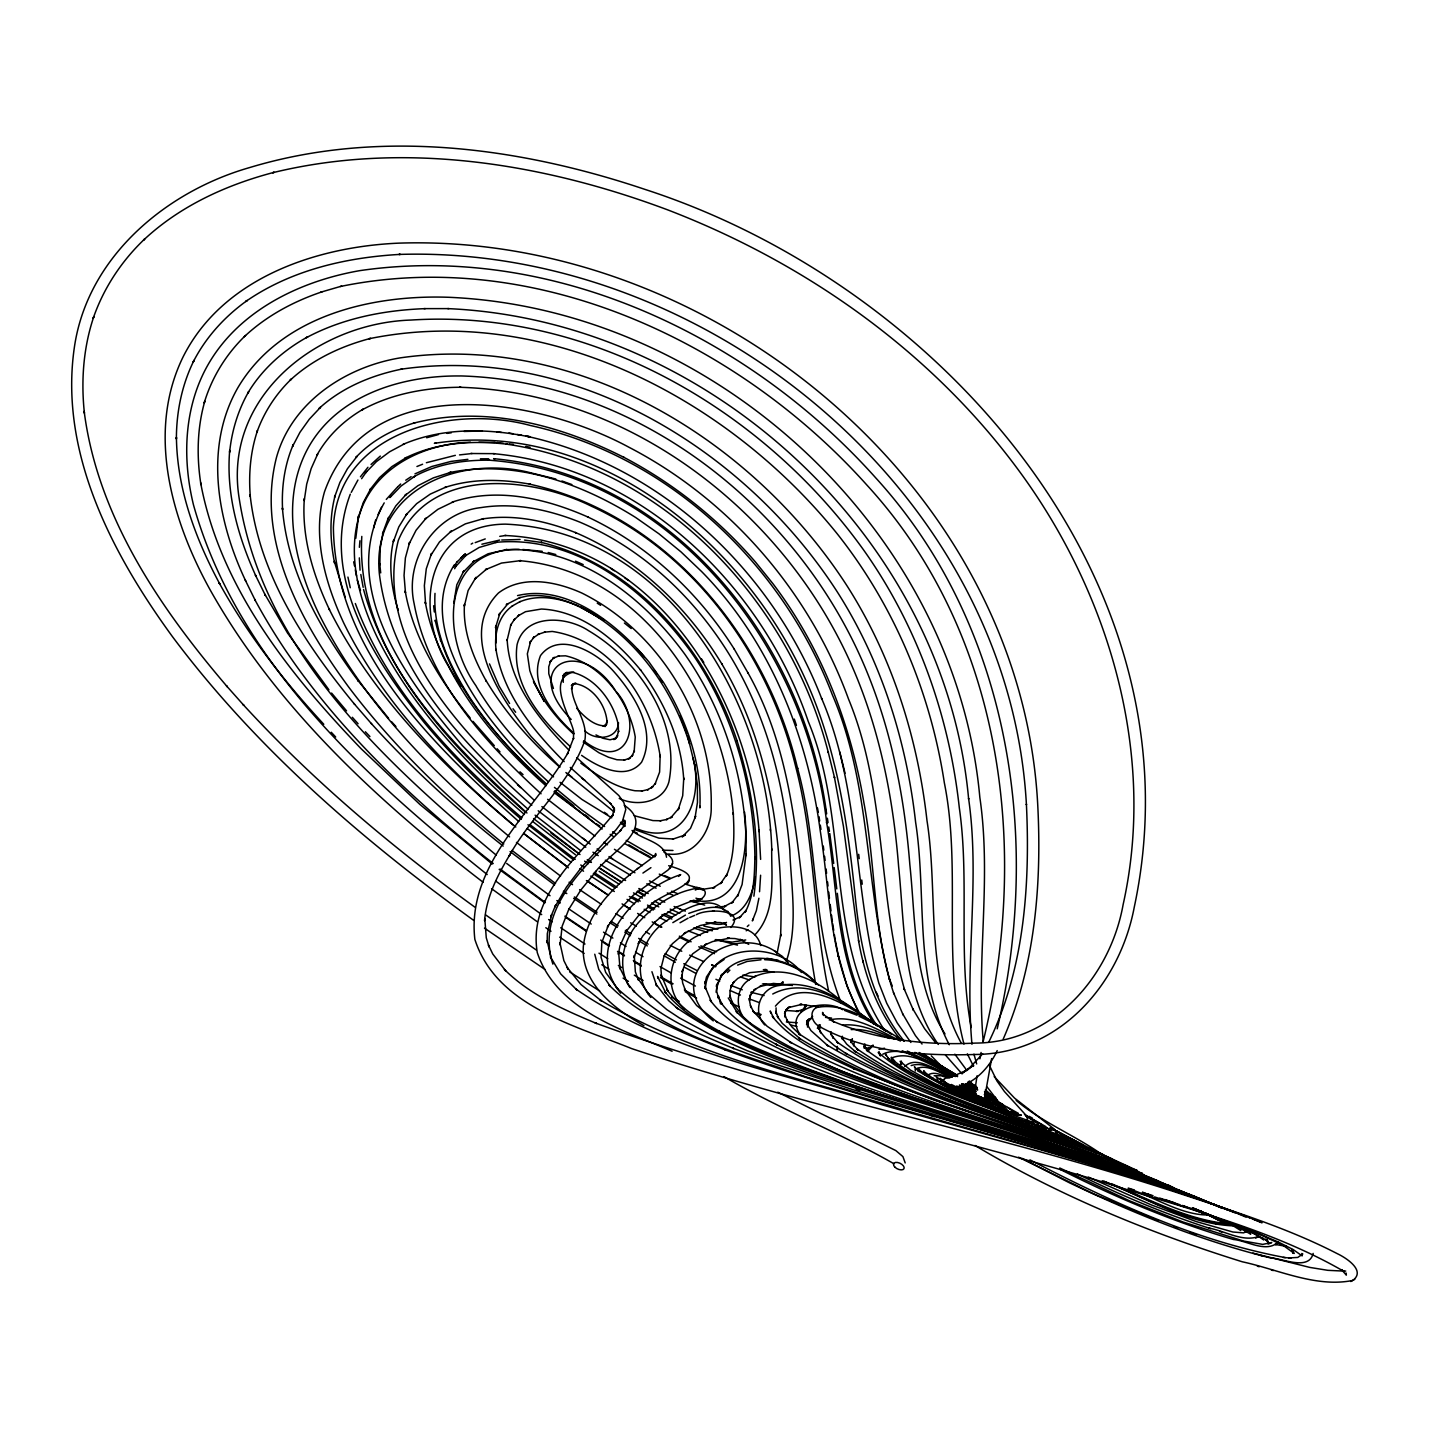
<?xml version="1.0" encoding="UTF-8"?>
<svg xmlns="http://www.w3.org/2000/svg" width="1429" height="1429" viewBox="0 0 1429 1429"><rect width="100%" height="100%" fill="white"/><g stroke="black" fill="none" stroke-linecap="round" stroke-linejoin="round"><path stroke-width="1.5" d="M760.764 945.569C754.387 920.419 717.251 924.617 699.621 934.888C670.505 946.82 660.341 987.171 684.527 1009.07M705.212 988.386C709.552 942.89 777.662 940.675 801.419 972.506M853.542 1045.832L854.399 1041.723M355.785 538.34L358.59 515.815L358.232 517.709L363.288 502.561L370.772 488.647L369.682 490.076L379.578 477.572L391.832 466.64L406.425 457.512L404.889 458.245C436.452 442.365 472.892 440.221 507.491 444.24L506.241 444.08C664.324 467.301 789.683 601.377 828.356 752.69L828.123 751.708L834.59 777.876L834.34 776.822L843.432 826.337L858.775 941.747M379.828 564.991L380.239 548.057L383.097 532.142M925.027 1075.001L923.759 1070.696L925.76 1073.697L924.313 1071.964L933.262 1078.573L932.494 1078.091L960.931 1092.649L995.745 1107.082L1013.393 1112.852L1010.089 1113.941M760.603 875.227L759.549 891.732M837.269 1046.367L837.162 1050.119L837.733 1048.118M435.005 593.357C432.862 630.957 449.921 666.236 469.587 697.173L470.195 698.174C491.165 729.594 516.709 757.709 544.467 783.253M699.924 806.17L699.853 807.903C702.086 763.783 686.527 720.484 663.949 683.151L648.98 661.966C617.096 623.901 567.242 583.818 517.548 595.589M850.969 1040.383L850.844 1042.509L852.416 1038.794L851.523 1040.723M807.492 1027.112L808.278 1021.735L812.654 1016.305M915.346 1071L915.31 1068.856M716.108 992.315C722.27 943.319 792.809 953.518 816.155 983.474M831.035 1031.738L830.785 1034.757L830.66 1032.631L833.321 1038.347L832.41 1036.472L838.394 1043.241L836.769 1041.83C912.952 1095.436 1006.105 1117.585 1092.453 1149.934L1090.131 1149.702M359.376 547.325L359.929 540.751M671.469 865.527C675.56 859.776 668.504 854.381 663.788 851.952M905.2 1162.92L902.914 1156.597L895.84 1150.595L777.769 1092.203M361.805 536.411C355.267 650.963 449.028 741.794 526.979 812.994M804.902 1004.873L804.384 1009.178L806.474 1005.23L801.044 1011.786L804.366 1009.088L796.417 1011.482L798.436 1011.321L785.825 1010.464M573.815 672.041C545.324 678.221 570.635 716.376 573.636 731.38L573.458 738.989L573.583 738.078L567.384 753.923L568.313 752.333C533.999 811.1 466.176 864.616 474.857 939.371C496.167 1005.694 574.029 1025.165 631.761 1048.636C786.432 1100.205 945.98 1135.073 1102.098 1181.765C1183.408 1208.13 1268.773 1228.1 1343.349 1271.06L1341.527 1269.649L1346.35 1275.132L1346.047 1272.989M891.857 1060.443L892.125 1058.317M753.869 896.197C761.157 843.967 752.494 790.523 736.971 740.544L737.328 741.651C707.23 650.463 636.959 565.973 540.948 542.288L542.145 542.538L524.514 540.091M749.528 1000.711L750.314 994.816L749.832 997.049L752.583 991.637L751.243 993.477L755.691 989.011L753.887 990.083L761.657 985.51L759.853 986.582L773.393 983.402L790.416 985.188M655.339 855.81L655.661 853.506L654.821 856.882L655.911 855.042L637.155 868.993M666.521 857.257C664.467 841.86 641.96 839.823 632.029 830.445M977.061 1075.823L974.435 1093.31M1114.424 1169.44L852.988 1089.684L777.09 1064.676L732.63 1048.082L733.899 1048.6C698.299 1033.631 661.038 1018.448 633.261 990.672L634.601 992.137L627.724 983.759L619.382 966.879L620.097 969.005L618.596 952.125L618.346 954.34L619.954 945.944L627.295 929.564L626.277 931.333L638.281 915.935L653.5 902.449L651.892 903.664C667.986 890.338 716.894 879.21 668.647 865.724M618.507 722.681C617.614 740.079 594.464 740.901 584.64 730.576M979.937 1058.8L981.098 1052.476M983.063 1041.937C1030.023 850.862 1003.926 634.458 866.903 485.074C738.025 341.299 534.553 246.324 340.173 286.532M991.637 1058.585L984.277 1099.758M997.21 1028.826C1042.205 839.377 1010.178 624.937 875.655 477.786C748.635 335.708 552.237 242.537 359.697 270.653C298.929 281.263 236.803 311.576 206.365 367.717C183.805 409.48 182.412 459.388 193.451 504.776C237.285 661.288 364.413 776.429 487.2 874.548M755.298 876.745C753.012 892.232 746.706 910.452 730.523 916.221M758.906 898.234L756.37 910.63L752.351 920.919L753.172 918.901M841.681 1038.704L842.181 1036.632M373.648 527.962L375.648 520.031M782.485 984.277L783.038 982.223M570.278 767.427L610.915 803.92L610.308 803.241L613.898 808.26L613.059 806.42L614.416 810.779L614.381 808.546L612.201 816.566L613.077 814.53C580.888 854.578 527.712 894.768 537.268 952.554C556.203 1009.821 622.115 1029.72 672.112 1051.244M776.983 953.893L780.841 934.298L780.609 936.227C783.824 842.681 770.106 745.384 721.716 663.753L722.074 664.342C687.671 607.218 637.102 558.828 575.369 532.499L576.101 532.821C546.467 520.996 514.101 513.922 482.216 518.995L483.716 518.584L465.407 523.854L450.135 532.16L451.439 530.981L439.453 541.984L430.843 555.292L431.54 553.47L426.289 568.76L424.359 585.658L425.574 603.806L425.306 602.056C430.415 632.404 444.115 660.555 460.799 686.152M819.764 1028.666L820.532 1026.486M382.49 533.821L388.492 517.441M864.009 1048.064L864.867 1043.956L864.867 1047.975L864.009 1045.849L867.939 1051.512L866.349 1049.976C924.67 1093.274 997.138 1112.566 1064.73 1136.841L1062.39 1136.698M544.556 902.449L545.396 900.466M540.394 912.399L541.234 910.398M350.301 494.148C319.131 576.673 374.845 660.93 424.663 723.11L425.306 723.86C454.333 758.549 486.789 790.219 521.353 819.335M867.742 1051.387L873.155 1045.117L871.458 1046.689M378.113 514.565L381.418 507.277M619.204 798.454C636.709 806.813 663.02 802.937 668.915 781.824C680.668 721.752 638.906 660.555 588.677 630.761C567.117 616.292 525.086 612.987 517.102 644.568C511.207 685.545 542.484 721.163 570.618 746.849M900.27 1065.159L901.377 1061.086L901.574 1064.391L900.163 1061.265L910.416 1070.071L934.959 1083.646L982.884 1104.438L1033.774 1122.569L1031.274 1122.73M454.636 568.724L456.369 565.187L455.494 566.777L466.193 555.131L464.729 556.149L479.162 547.45L497.06 542.216L495.363 542.395C577.387 534.41 649.981 592.856 694.333 656.715C734.059 716.072 754.119 787.486 754.923 858.668L754.905 856.846C754.441 875.513 754.208 895.197 745.241 912.113L746.081 910.291L739.275 917.918L740.794 916.561L733.006 920.044M904.753 1066.498C917.811 1053.995 939.049 1073.465 952.536 1076.466M775.411 1006.159C804.902 970.916 858.954 1013.483 886.194 1031.381M997.21 1050.601C989.118 1067.838 974.382 1083.861 955.001 1087.63M1003.229 1039.044C1035.364 965.682 1041.848 883.247 1037.686 803.973L1037.65 803.33C1020.074 485.306 710.928 233.356 399.745 243.109L398.369 243.162C315.648 246.77 222.728 278.137 183.162 356.75C146.258 431.951 171.587 520.12 209.884 589.409C275.922 707.266 377.238 800.758 483.252 882.372M988.689 1042.277C1024.486 969.023 1030.202 884.48 1026.397 804.116L1026.433 804.759C1009.106 492.005 704.783 244.77 398.923 254.433L400.299 254.38C346.122 257.381 290.819 270.152 245.717 301.519L247.235 300.447C224.817 316.434 205.776 337.298 193.237 361.912L194.058 360.304C181.912 384.651 176.392 411.891 176.392 439.025L176.428 437.274C177 489.075 195.541 538.858 219.798 583.997L219.048 582.657C247.396 634.315 283.817 681.151 323.794 724.271M351.248 492.38L357.929 480.019M454.297 564.866C425.771 610.112 453.618 665.503 479.858 704.836L480.412 705.694C500.061 733.47 522.818 759.049 548.218 781.681M1094.346 1163.813C998.299 1133.769 901.181 1107.279 805.313 1076.644C740.222 1053.262 668.701 1035.543 616.435 987.707L617.81 989.118L605.682 972.381L601.055 957.305L601.859 942.336L608.379 925.206L607.396 927.153L618.632 910.523L633.458 895.09L668.093 869.975L670.862 866.617M669.754 868.636L672.577 863.491M786.272 961.36C798.436 925.796 791.041 886.784 789.773 849.987C783.878 783.128 766.301 716.536 731.755 658.573L731.398 657.965C696.03 599.198 643.943 549.504 580.46 522.407L579.71 522.085C548.629 509.689 514.672 502.24 481.216 507.563C435.506 512.6 404.211 559.328 414.142 603.681C428.432 681.151 485.003 742.223 541.073 793.792M943.694 1079.985L942.872 1081.396C943.658 1075.537 960.752 1075.805 947.802 1077.27M384.205 502.883C336.529 587.98 408.73 682.562 462.353 745.545L501.936 785.896L528.283 809.439M387.866 519.138L395.815 505.884L406.318 494.238L404.907 495.541L417.929 485.699L433.38 477.875L451.064 472.249L449.403 472.624C514.476 459.12 581.156 483.234 635.851 517.62L659.001 533.839L680.99 551.88L701.657 571.582C769.999 641.067 807.439 735.381 820.264 830.91C830.16 892.053 828.981 957.644 859.686 1013.268M678.596 876.441L680.704 874.619C635.119 889.517 582.032 946.498 620.704 993.191M687.456 883.711L689.367 880.514M453.779 566.866L457.244 561.454M1026.469 1124.284L1027.665 1121.229L1026.933 1116.281L1004.408 1091.506L996.942 1080.967L989.279 1065.069M390.992 495.952L389.921 497.578L401.067 486.039L414.714 476.321L413.052 477.197C436.292 464.068 463.282 459.816 489.683 460.227L488.379 460.138C673.095 473.053 806.813 648.319 826.766 823.39L826.569 822.229C838.359 890.035 835.143 964.218 874.209 1024.057M361.608 478.697L366.646 471.427L365.413 472.945L376.434 461.603L389.563 451.814L404.746 443.687L403.067 444.365C442.615 427.432 487.271 428.343 528.766 436.72L527.783 436.488C662.234 466.39 772.893 571.779 821.8 698.924L821.514 698.192C860.472 788.683 853.309 889.41 878.799 982.973L886.73 1003.229L897.251 1022.968L910.898 1042.491M1352.888 1280.366C1366.088 1270.542 1345.922 1257.734 1337.383 1253.715C1286.171 1227.279 1230.726 1210.345 1176.156 1192.34C984.206 1129.964 784.682 1092.578 595.107 1022.878L596.697 1023.521C563.812 1009.785 530.052 994.941 504.419 969.487L505.723 970.952L492.737 953.947L488.45 945.051L489.111 946.98L486.271 937.799L484.788 918.525L484.592 920.705C486.503 896.537 497.917 874.494 510.26 854.095L509.224 855.828C531.534 815.62 569.189 784.45 584.783 740.669C588.516 721.198 571.922 704.801 571.796 687.545L571.511 689.064L573.315 683.598L571.332 685.634L575.887 683.223L574.172 683.526C591.963 685.616 606.414 705.104 607.093 722.985L607.164 721.109L605.021 726.593L606.789 724.217M360.43 476.822L367.95 467.265M1059.621 1169.118C1115.46 1197.323 1173.316 1221.974 1233.441 1239.497C1247.124 1240.676 1266.487 1253.447 1278.223 1241.98L1293.102 1249.518L1302.141 1255.877L1301.855 1253.447M982.67 1053.798L967.79 1069.749L952.857 1076.323M820.371 1024.843L817.388 1028.433L819.21 1024.664L818.853 1029.469L818.531 1027.201L820.978 1032.988L819.782 1031.077L825.48 1038.026L834.429 1045.689L846.843 1054.066L845.414 1053.119C926.421 1097.472 1015.84 1123.426 1102.599 1154.078L1100.491 1153.65M1275.847 1244.82L1276.74 1243.784M1277.33 1243.016L1278.223 1241.98L1244.445 1227.743L1246.32 1228.476L1181.997 1205.451M386.277 499.418L397.262 487.253M1302.837 1253.983L1297.782 1257.431L1288.851 1257.949M953.929 1088.309L956.858 1086.504M655.054 921.937L642.746 936.049L638.227 943.658L639.174 941.836L634.137 957.716L634.28 955.483L635.351 971.809L638.406 980.026L637.602 977.972L649.123 994.477L647.73 993.084L666.825 1009.606L679.257 1017.859L709.802 1034.346L747.581 1050.869L815.905 1075.805L1101.652 1164.76L1190.321 1195.198L1234.852 1212.757M457.28 561.829L464.747 554.256M749.814 979.347C736.114 987.296 735.06 1006.82 744.42 1018.591M915.435 1069.481C926.599 1062.426 940.496 1074.161 951.285 1076.984M397.709 486.842L400.674 484.002M727.361 972.613L729.897 970.202M747.278 926.528L748.903 925.027M754.941 934.816C776.429 912.309 771.356 877.227 771.696 848.719M868.671 1049.261L870.386 1047.689M512.85 605.664C498.56 615.238 493.97 633.869 496.095 650.159M371.04 464.479L380.328 456.083M782.896 981.83L779.77 984.652L781.77 983.599L773.482 985.188L763.854 983.831M460.549 558.132L465.479 553.755M891.071 1058.228C912.631 1048.779 935.691 1069.642 955.447 1076.537M638.763 867.76C612.952 887.105 586.73 912.863 583.318 946.659C581.049 983.706 615.006 1009.446 643.925 1025.629M653.5 923.241L662.52 915.65M927.725 1075.233C934.352 1070.357 943.069 1076.037 949.749 1078.02M695.298 890.035C704.693 885.766 690.332 889.695 687.081 890.517C668.576 896.054 652.231 907.54 639.263 921.723C623.187 939.085 616.435 966.665 629.867 987.51M660.966 916.971L677.114 906.79L692.44 900.699L690.261 901.342C701.282 903.914 714.196 889.285 696.691 887.463M628.867 875.423L630.439 874.209M1210.452 1214.918C1182.212 1216.15 1154.936 1197.038 1128.356 1188.571M904.343 1041.223C877.799 1026.54 848.772 1001.318 816.459 1007.516C808.475 1012 812.279 1022.646 819.031 1026.29C866.296 1052.744 923.348 1056.067 976.346 1054.459C1059.353 1053.262 1119.532 984.974 1134.233 907.308C1203.611 582.014 939.139 284.621 644.854 189.36C518.87 146.955 378.935 128.521 249.682 167.55C166.264 191.397 88.276 256.38 74.612 345.711C58.428 451.671 111.873 553.452 172.355 636.512C255.452 747.724 361.698 839.448 473.749 920.419M940.604 1080.699L944.408 1079.431M882.765 1054.209C905.932 1042.991 934.709 1068.41 956.108 1076.216M642.907 873.065L650.927 867.635M728.844 969.005L720.716 976.096L721.931 974.185L716.411 986.439L716.751 984.188L716.661 991.137L718.537 998.317L718.001 996.317L722.145 1004.176L720.895 1002.569C734.899 1021.914 756.477 1033.703 777.054 1044.831L775.518 1044.063C906.272 1106.76 1050.154 1135.43 1183.319 1191.911M405.747 480.215L411.141 476.661M672.809 922.652L685.456 915.078M989.69 1104.01L994.03 1103.331L975.56 1096.525L951.375 1084.468M1204.218 1212.739L1223.992 1223.045L1227.636 1221.706M726.486 922.402C720.484 926.331 712.517 923.348 706.033 922.473M471.159 544.127L472.749 543.145M1036.918 1127.052L1041.348 1125.963L1039.455 1125.713M754.119 976.829C785.771 962.557 820.996 982.348 844.217 1003.694M748.01 980.419L755.905 975.757M772.732 994.012C808.975 974.971 848.719 1004.819 876.995 1025.54M724.056 959.52L713.071 967.094L706.48 976.972L704.961 983.67L705.265 981.598L705.515 988.689L705.033 986.671L711.41 1001.836L710.088 1000.086C728.004 1024.057 756.066 1037.275 782.199 1050.261L780.77 1049.565C913.881 1109.636 1059.085 1138.163 1192.608 1196.555M974.989 1145.469C1058.603 1195.501 1149.398 1232.852 1242.301 1261.789C1278.008 1269.47 1315.752 1287.868 1352.62 1280.473M680.043 922.741L688.063 918.186M730.88 927.51C746.867 908.54 705.997 908.648 696.37 914.685M519.584 601.895C538.644 593.785 560.4 598.322 578.799 606.128M512.082 606.092L520.317 601.484M1350.744 1281.527L1354.763 1279.294M746.188 930.779L747.956 929.815M974.632 1093.935C981.794 1094.418 959.966 1085.951 967.933 1092.399M1077.323 1173.906C1119.907 1194.894 1163.742 1213.525 1208.952 1228.1C1225.01 1230.833 1242.891 1242.641 1259.163 1236.281L1257.752 1236.996M1255.68 1238.086L1257.091 1237.371M807.707 1020.092L809.582 1019.145M606.057 724.557L602.967 726.075L604.663 725.843C593.839 725.7 584.532 716.947 576.762 708.32M911.148 1065.57C925.242 1061.086 939.496 1072.625 952.375 1076.823M879.014 1049.404L884.515 1048.207M1059.764 1167.993L1129.357 1200.735L1182.926 1221.956L1243.605 1241.051L1262.718 1244.391L1271.756 1242.515L1270.077 1243.23M1247.267 1231.369L1243.498 1232.87L1232.888 1232.012L1196.341 1221.599L1151.738 1205.076L1088.362 1177.085M737.614 965.093L747.081 961.449L761.05 959.788M414.982 473.856L431.862 466.479L450.992 461.424L467.89 459.334M978.061 1097.883L982.08 1097.579L960.949 1088.38M1268.13 1244.141L1269.792 1243.426M689.725 917.489L694.708 915.382M416.929 466.515L422.591 464.229M426.378 462.71L455.351 455.351M1048.457 1130.678L1052.78 1129.964L1014.447 1118.139C969.094 1099.687 917.043 1086.004 878.21 1052.387L880.514 1055.995L879.049 1051.637M1233.477 1225.868C1187.535 1224.081 1144.647 1197.127 1102.295 1180.747M322.15 291.784C293.57 301.394 266.366 315.934 244.305 336.672L245.556 335.458C226.246 353.981 211.796 377.381 204.168 403.049L204.811 401.21C197.041 428.271 196.577 456.923 200.935 484.592L200.632 482.806C220.084 587.355 289.337 673.97 361.162 748.778L419.93 804.473L492.201 864.027M688.778 913.381C700.799 909.273 721.538 901.27 729.987 915.06M475.178 542.645L485.253 538.912M934.102 1075.751L941.086 1075.769L948.034 1077.93M812.369 1018.198L808.385 1019.556L810.439 1018.555L806.617 1021.949L808.099 1020.181L806.617 1024.718L807.081 1020.574L808.153 1026.147L807.099 1024.146L810.957 1030.595L828.106 1045.921L826.516 1044.706C914.774 1097.579 1015.965 1122.747 1111.583 1158.919L1099.633 1153.078M745.742 939.96L732.184 942.122L715.072 939.96M829.231 1019.984C854.453 1014.322 878.835 1030.363 900.449 1041.026M320.65 292.213L341.62 286.122M698.87 888.088L696.637 888.749L703.693 889.713L701.853 889.463L714.696 887.463L712.678 888.106L722.074 882.157L720.502 883.64L727.057 874.226L726.325 876.031C734.792 856.132 734.363 834 733.238 812.797L733.345 814.369C723.806 699.406 643.336 570.975 519.531 560.668L520.978 560.597L501.49 563.062L485.467 569.671L486.967 568.778L474.964 578.977L476 577.316L468.123 590.516L464.354 606.128L464.479 604.253C462.639 631.618 473.285 657.822 486.396 681.276L485.842 680.24C505.419 712.875 530.748 741.883 559.436 766.801M699.781 899.573L702.371 898.877M983.938 1100.062C997.228 1102.491 956.448 1089.041 956.841 1085.969M426.664 437.756L438.417 434.577M820.603 1006.409L822.64 1005.855M816.459 1007.516L818.531 1006.963M1228.886 1224.349C1185.159 1221.152 1144.45 1197.198 1104.028 1181.283M481.859 544.217L499.686 540.073M1020.074 1115.281L1021.235 1115.013L1018.841 1115.192L1021.092 1115.406C985.17 1105.153 949.696 1090.934 918.061 1070.893L918.918 1071.518L914.381 1066.731L914.971 1067.767M436.006 442.99L434.362 443.347C593.428 418.358 742.955 540.466 805.331 679.079C836.894 747.903 847.683 823.551 855.382 898.198C860.615 948.392 871.101 1000.675 903.914 1040.759M1132.733 1170.476L1136.966 1170.422L1140.253 1173.62M1001.586 1108.172L1003.926 1107.939L986.296 1102.188L964.968 1093.114L946.641 1083.968L936.209 1076.787L937.835 1079.788M1153.346 1180.408L1155.472 1179.997M1111.083 1183.587C1147.558 1198.52 1184.159 1218.169 1223.51 1223.278M1221.795 1223.599L1225.814 1222.867M1043.902 1128.16L1045.242 1128.142L1042.581 1127.535L1043.67 1127.82C997.067 1111.298 950.071 1094.453 906.843 1070.16L895.858 1062.426L891.321 1057.21L894.304 1061.979M712.303 911.255L714.375 910.952M499.775 536.357L503.955 535.75M998.478 1106.582L1000.8 1106.493L963.432 1091.935L944.908 1082.182L945.676 1082.7L940.157 1078.252L941.372 1081.503M447.009 433.38L451.314 432.773M1343.599 1271.328L1345.725 1271.042M519.209 549.361C440.543 548.986 440.918 636.048 475.982 685.777L476.536 686.831C496.97 720.841 523.425 751.1 553.541 776.858M842.521 1025.093C861.098 1023.182 878.585 1031.988 895.036 1039.33M470.391 442.204C426.914 443.526 379.828 464.496 362.323 506.723C345.336 549.361 357.911 597 376.934 636.709L377.524 637.959C412.141 707.123 466.193 764.461 524.389 814.459M459.531 454.904L469.998 453.761M721.359 906.718L725.789 906.272L723.717 906.843L733.381 901.61L731.737 903.021L738.4 894.393L737.578 896.179L742.098 884.48L746.099 853.917L746.081 855.649L746.063 835.608L746.063 837.233C743.187 772.232 722.342 707.873 684.991 654.446C643.586 597.572 579.299 546.432 505.491 549.701L507.009 549.522L488.111 553.773L472.767 561.972L474.232 560.972L463.067 572.314L463.996 570.6L456.798 584.783L453.743 603.306M425.306 308.628C384.258 310.147 342.764 318.167 306.306 337.708L307.753 336.851C283.389 350.248 261.918 369.289 247.664 393.332L248.682 391.671C238.018 410.212 231.766 431.022 229.605 452.278L229.712 450.367C225.907 493.88 238.179 537.072 256.041 576.369L255.38 575.03L265.455 595.5L264.829 594.232L287.515 632.993L328.938 689.832M1344.153 1271.113L1327.809 1270.327L1309.804 1267.416L1252.894 1253.108M865.349 1048.189L870.547 1047.921L868.493 1047.85M506.027 535.446L504.58 535.5C653.142 541.323 748.653 695.619 759.121 831.642L759.013 830.124L760.621 859.383M668.611 854.006C694.655 857.418 712.017 830.445 711.213 806.849C713.053 719.43 660.18 631.957 581.835 593.035C556.256 581.549 522.621 574.619 498.471 592.981C456.315 635.476 502.365 700.317 530.981 736.382L559.989 767.105M501.722 540.019L520.102 539.483M464.014 431.469L482.413 430.969M672.988 850.469L662.538 850.201M764.711 959.716C785.039 960.288 804.134 970.791 818.263 984.992M424.02 308.628L448.92 308.61M480.394 458.816L488.664 458.798M851.166 1029.594C864.563 1028.594 877.549 1033.31 889.66 1038.49M495.023 442.347L478.894 442.258M472.106 453.529L470.695 453.511L494.559 453.654M958.019 1086.344L973.792 1091.756M1072.965 1141.95L1075.287 1142.003C1000.55 1114.799 921.723 1093.864 856.953 1048.815L858.454 1050.369L852.291 1043.581L850.898 1039.99M763.336 969.666L766.944 969.755L764.944 969.398M825.515 1017.412L831.571 1018.055M1017.805 1115.227L1018.966 1115.263L1016.734 1114.995L1017.787 1115.245C985.492 1104.617 953.518 1091.881 924.349 1074.286L925.152 1074.84L917.722 1068.356L920.937 1071.911L920.205 1071.107M715.625 906.736L717.769 906.826M769.338 984.742L775.465 985.028L762.407 983.956M447.724 308.61C708.302 319.953 944.926 537.483 968.648 799.133L968.576 798.418C980.365 880.139 964.504 962.539 971.97 1044.277M786.361 1022.003L797.293 1022.753M1170.208 1187.374L1172.369 1187.517L1170.744 1187.338M497.149 432.094L501.347 432.398M1284.171 1246.159L1286.279 1246.338L1274.99 1244.409M1029.916 1159.848C1110.78 1201.646 1195.323 1240.854 1285.332 1257.609M693.226 900.234C743.866 910.041 748.796 846.772 744.545 812.047M1283.242 1257.449L1290.976 1258.109M494.881 458.798L493.612 458.673C671.755 474.982 802.759 640.781 826.176 810.529L825.962 809.421L826.659 813.816M522.818 549.486L542.18 551.29M1126.892 1166.975L1136.966 1170.422L1100.241 1153.471M497.06 442.579L503.187 443.258M509.313 443.937L513.404 444.401M493.291 453.654C640.621 466.997 762.086 585.283 808.314 721.609C849.558 820.478 824.39 938.103 884.229 1029.809M696.834 899.091L700.121 899.52L695.941 898.162M774.071 972.256L764.729 970.988L766.944 970.97L749.671 972.685L737.828 978.383L732.863 983.098L734.31 981.58L730.88 987.064L731.666 984.938L729.951 991.047L730.112 997.692L729.969 995.441L732.166 1002.551L731.237 1000.693L742.258 1016.019L751.279 1024.111L749.814 1022.878C840.073 1083.504 949.588 1105.439 1050.208 1143.004C1092.399 1158.633 1137.323 1169.208 1177.228 1190.125M1109.279 1158.58L1111.583 1158.919M737.489 945.123L715.804 939.532M742.83 975.096L754.994 976.972M764.104 995.549L750.85 992.262M508.903 433.041L513.136 433.773M517.369 434.487L521.585 435.22M525.818 435.952L530.034 436.667M778.43 960.377L766.855 958.252M712.321 930.797L696.745 927.046M707.623 932.387L693.565 927.993M1154.882 1180.068L1157.168 1180.533M525.872 446.402L530.088 447.277M717.84 929.172L703.908 926.046M1081.235 1145.254L1083.521 1145.736C1017.216 1123.23 947.677 1099.473 886.373 1069.946L854.185 1050.887L855.882 1052.03L846.683 1044.117L841.877 1037.65L843.056 1039.597L842.288 1036.221M817.96 1006.766L799.883 1004.373L801.937 1004.355L787.861 1007.731L789.933 1006.802L785.539 1010.321L787.075 1008.624L784.557 1013.518L785.253 1011.518L785.182 1017.234L785.075 1015.126L787.593 1021.681L786.611 1019.663L791.97 1026.987L800.383 1034.971L798.757 1033.649C903.307 1102.706 1030.916 1123.873 1143.968 1174.692M704.693 905.129L690.278 900.717M692.69 886.516L697.799 887.713M790.433 1024.897L796.918 1026.486M555.81 479.019L531.374 472.981C460.727 454.19 370.611 489.2 379.382 573.994C391.224 669.451 463.139 744.08 531.784 805.331M975.65 1093.131L962.378 1088.148L963.45 1089.577M1141.36 1173.066L1142.307 1173.316L1137.502 1171.601M842.628 1009.696C825.069 998.049 782.628 1008.588 800.115 1034.65M1186.338 1207.451L1154.525 1196.895M1206.844 1221.295L1209.005 1221.866M1213.971 1223.135L1216.168 1223.724M548.164 552.505L555.81 554.541M790.291 984.974L792.38 985.546M1035.811 1124.694L1040.508 1125.998M1260.36 1255.323L1262.289 1255.859M1257.341 1266.183L1259.253 1266.719M1271.346 1270.024L1273.31 1270.577M748.707 979.758L740.418 976.954M693.762 886.766L684.92 883.997M716.554 951.768L700.871 945.873M700.424 935.531L688.171 930.886M1208.952 1228.1L1210.81 1228.672M1219.919 1231.441L1221.831 1232.03M1069.321 1156.079L1070.321 1156.4M1115.888 1170.619L1177.478 1191.018L1235.656 1212.739M1128.231 1188.088L1134.394 1190M1093.185 1163.456L1117.192 1171.03M1077.52 1157.097L1078.556 1157.419M1100.473 1164.385L1101.652 1164.76M634.262 815.727L652.928 820.585L661.002 820.764L660.019 820.818L667.307 819.353L666.325 819.639L672.362 816.62L670.701 817.852L679.061 808.099L678.186 809.779L682.705 795.721L683.776 777.948L683.723 779.573C681.401 739.507 664.289 701.585 640.388 669.79L640.728 670.183C615.577 639.656 581.246 610.683 541.377 609.04L525.533 611.683L518.066 615.863L519.513 614.809L514.065 619.9L514.619 619.096L510.6 625.295L510.939 624.366L507.063 640.496L507.17 639.567C509.313 683.794 539.769 719.984 569.296 750.475M635.78 828.302C684.491 849.005 703.765 798.436 692.94 757.977M1036.829 1124.98L1024.093 1120.729M1142.36 1192.518L1148.184 1194.394M1147.04 1193.769L1152.971 1195.698M1026.111 1135.055L919.204 1099.526L842.86 1071.679L843.824 1072.054C806.099 1055.977 765.587 1041.223 736.167 1011.5L737.578 1013.125L728.236 997.978M1114.549 1167.957C989.082 1125.391 859.472 1094.203 737.614 1041.509L739.115 1042.223C712.071 1029.076 683.616 1015.269 664.521 991.226L665.843 992.959L657.554 976.436L658.037 978.436M1159.83 1198.127L1179.925 1204.736M1034.792 1137.663L1116.942 1165.457L1170.673 1186.266M1123.337 1171.816L1178.264 1190.607L1227.368 1209.845M1134.858 1174.763C996.727 1125.427 851.416 1094.793 718.787 1030.97L720.412 1031.792C700.496 1020.735 680.079 1008.463 666.771 989.457L668.075 991.226L661.109 974.846L661.556 976.864L660.895 968.594L664.199 955.679L672.362 943.747L686.045 932.297L684.169 933.476L700.228 925.528L715.965 922.152L713.893 922.455L720.52 922.58L725.682 923.777L723.61 923.277L726.504 925.152L724.628 923.777M1164.867 1199.574L1174.799 1202.896M930.225 1115.245L934.37 1116.656M1066.713 1145.165C976.668 1112.155 881.568 1088.451 799.079 1038.151L800.597 1039.187L782.27 1023.343L777.215 1016.18L778.323 1017.93L775.822 1011.393L776.179 1013.643L776.054 1007.838M1131.697 1173.513L1184.498 1192.447L1215.99 1205.326M891.464 1103.188L895.59 1104.617M1182.748 1205.558L1258.985 1233.959L1283.117 1245.356L1294.263 1253.447L1291.995 1249.5L1293.227 1253.394L1292.727 1251.715M902.181 1050.744L938.746 1066.641M1067.499 1144.933L1129.232 1167.225L1104.51 1156.293M1101.545 1157.937L932.083 1099.348L853.881 1068.838L855.042 1069.374C825.712 1055.281 792.934 1042.706 772.285 1016.305L773.661 1018.055L770.213 1010.982L770.749 1013.018M1150.274 1179.907L1194.108 1196.091L1219.348 1207.112M561.919 480.984L571.886 484.574M1148.684 1177.657L1154.132 1179.604M1192.375 1208.452L1202.396 1212.078M1190.125 1232.53L1196.395 1234.799M759.156 1002.533L749.207 998.889L750.529 999.443M754.441 1012.893L760.621 1015.144M1113.995 1161.795L1131.25 1168.19L1132.5 1169.904M1196.823 1209.952L1202.557 1212.06L1197.323 1209.863L1204.165 1214.239L1202.7 1212.417M1015.572 1118.228L963.843 1098.24L923.884 1080.485L896.412 1065.034L897.251 1065.57L887.998 1058.157L888.802 1058.96L885.248 1053.566L886.284 1055.638M1192.751 1208.327L1198.252 1210.363M742.276 989.815L731.237 985.528M1173.673 1226.529L1177.603 1228.011M667.272 892.946L672.863 895.054M674.095 906.486L680.847 909.38M1246.499 1216.454C1127.57 1171.869 1004.444 1139.895 882.461 1104.939C778.751 1071.911 666.611 1051.78 575.637 988.904L577.084 990.172L560.65 973.881L550.361 956.716L551.255 958.555L547.111 940.693L547.182 942.908L547.307 933.691L551.665 914.685L550.826 916.704L555.756 904.914L554.934 906.897L566.438 887.105L581.674 867.135L616.185 829.624L622.49 821.175L625.795 809.403L623.83 802.509L618.846 795.56L576.673 757.62M680.043 909.076L685.348 911.113M1192.161 1207.898L1229.529 1223.528L1240.836 1230.583L1238.103 1226.922L1238.228 1228.065L1238.121 1225.903M855.739 1088.755L859.758 1090.291M844.45 1010.374L857.025 1015.233M1200.092 1211.042L1233.388 1224.671L1250.714 1234.156L1249.625 1232.102L1249.964 1233.406M1248.553 1217.24L1250.411 1217.972M1250 1217.919C1138.895 1175.049 1023.539 1144.647 909.291 1111.53C804.902 1079.091 694.78 1056.603 600.037 999.907L601.555 1001.014L580.942 984.492L567.17 967.451L568.242 969.344L563.866 960.61L559.9 942.693L560.097 944.891L562.115 926.331L568.849 909.219L580.871 889.945L596.429 871.011L595.125 872.44C607.003 854.667 658.626 827.838 624.277 805.331M1234.62 1212.185C1068.088 1147.916 892.625 1110.833 724.967 1049.833L726.2 1050.279C684.848 1033.614 640.799 1017.484 608.968 984.938L610.326 986.385L598.769 969.416L594.75 954.215M1157.972 1220.598L1094.15 1194.126L1018.591 1157.204M959.466 1084.95L972.667 1090.613M1252.268 1218.705L1261.485 1222.384M1202.45 1211.828L1192.697 1207.934L1198.074 1210.149M1142.539 1192.143L1152.667 1196.198M671.594 891.232L677.703 893.679M1130.821 1168.886L1135.823 1170.923M1252 1218.741L1262.003 1222.867M757.066 1012.857L761.085 1014.536M714.482 953.643L698.745 946.766M703.532 961.503L689.635 955.108M711.588 964.879L715.625 966.558M669.737 878.692L659.269 874.119M1216.347 1205.469C1131.661 1170.226 1042.956 1145.987 955.644 1118.318C861.187 1086.165 759.674 1064.801 676.346 1007.481L677.9 1008.838L668.558 1000.55L655.822 984.045L656.679 985.903L651.928 971.702M1204.29 1212.614L1219.08 1219.151L1217.026 1218.222L1227.404 1224.724L1225.171 1221.116M923.17 1073.786L925.956 1075.037M1237.371 1213.471L1245.945 1217.115M1121.39 1164.831L1128.928 1168.082M620.472 822.3L624.402 823.979M670.183 909.112L679.722 913.238M730.362 990.601L740.436 995.031M730.719 1003.087L738.829 1006.659M1199.806 1210.863L1219.294 1220.491L1218.133 1218.669M961.86 1084.754L976.007 1091.381M667.932 911.666L675.828 915.167M575.53 561.168L583.211 564.598M907.29 1051.029L955.947 1075.251M664.574 875.584L670.022 878.013M961.628 1083.682L974.667 1089.916M662.002 914.524L671.862 919.043M1214.328 1204.54L1221.938 1208.059M711.946 964.897L715.75 966.647M715.929 979.294L719.769 981.062M595.964 734.899L602.806 738.239L610.022 739.775L616.203 738.275L613.827 739.597L617.757 735.542L616.792 737.293L618.614 730.88L618.489 731.827L618.275 724.664C613.309 701.3 594.875 677.078 571.207 672.059L565.259 673.041L567.045 672.327L562.758 676.149L564.33 673.845L562.722 679.99L562.776 678.293L563.294 682.312M633.529 831.464L637.441 833.303M664.199 913.631L671.862 917.222M646.819 883.801L656.107 888.195M620.686 822.89L624.705 824.801M634.744 829.606L658.876 838.126L673.47 839.002L672.541 839.234L685.366 834.911L682.151 836.93L690.475 828.409L695.691 816.12L694.994 817.977L697.459 802.509L697.388 785.021L694.78 764.783L695.012 766.319L687.51 735.542M776.036 951.946C729.915 920.276 658.823 977.507 713.285 1020.895M1091.149 1149.023L1096.239 1151.452M659.412 899.627L664.771 902.199M679.382 936.156L691.154 941.8M1217.579 1206.112L1222.367 1208.434M962.217 1084.45L975.775 1091.184M679.382 937.245L689.064 942.015M963.289 1083.95L974.828 1089.612M681.776 951.25L670.183 945.337M859.025 1016.215L870.958 1022.092M660.269 886.248L649.445 880.871M659.376 917.507L666.807 921.205M1171.673 1186.802L1174.459 1188.571M965.897 1084.022L977.668 1090.023M580.656 606.843L597.572 615.899M914.899 1052.369L957.609 1075.644M985.474 1094.078L997.138 1100.294M1168.6 1185.23L1173.745 1187.838M654.5 901.181L660.412 904.218M949.981 1072.518L957.591 1076.626M1053.191 1129.374L1091.738 1149.22L1095.829 1152.774M984.474 1094.56L1002.64 1104.224M984.385 1094.864L990.19 1097.865M676.399 959.877L665.146 953.697M683.794 963.7L696.745 970.416M967.094 1084.057L977.507 1089.47M651.463 903.074L658.787 906.897M938.174 1066.356L950.428 1072.732M611.683 817.852L581.942 799.454L560.061 782.306M651.374 858.4L624.812 843.628M967.165 1083.771L975.918 1088.344M1050.386 1127.713L1083.075 1144.968L1086.487 1148.773L1086.04 1147.969M1050.244 1127.66L1076.734 1141.967L1078.788 1144.397M1021.967 1158.33L1069.41 1182.783C1133.965 1213.435 1200.646 1240.729 1270.185 1257.842C1282.135 1258.27 1308.857 1271.256 1313.18 1253.394M984.867 1093.346L994.602 1098.526M684.687 967.397L695.762 973.31M680.579 978.097L695.423 986.028M647.748 906.915L653.428 909.969M984.635 1092.953L995.031 1098.544M986.081 1096.49L992.744 1100.062M968.648 1083.486L977.132 1088.058M1029.076 1116.317L1032.452 1118.139M984.956 1096.007L1003.212 1106.85L1005.427 1110.797M652.196 921.901L661.877 927.135M638.924 888.499L648.23 893.554M1206.487 1201.95C1046.993 1131.732 869.261 1106.725 716.268 1021.467L717.769 1022.539L696.637 1005.498L684.455 988.957L685.581 990.886L682.651 982.902L681.687 975.167L681.901 977.4L682.758 969.952L682.115 971.934L684.652 964.861L692.726 953.786L706.623 943.997L704.64 944.98L712.678 941.532L729.344 938.21L727.111 938.281L735.024 938.567L742.115 940.139L740.168 939.371L748.725 944.373M639.763 851.202L649.981 856.775M642.282 865.67L614.416 849.308M633.011 897.144L640.246 901.11M647.498 905.075L654.732 909.04M968.308 1082.807L977.293 1087.719M985.617 1092.685L992.423 1096.4M1024.468 1114.549L1045.403 1126.374L1050.547 1131.161M655.375 924.081L660.912 927.117M723.931 1076.609C778.734 1108.493 839.984 1132.947 893.947 1163.76M1054.334 1130.143L1065.605 1136.555L1068.106 1139.413L1067.034 1138.145M673.113 983.813L661.77 977.347M684.473 990.065L693.94 995.263M968.63 1082.682L976.168 1086.88M995.977 1098.097L984.795 1091.899M685.206 991.708L696.637 998.067M671.612 997.192L679.275 1001.443M637.602 891.035L645.051 895.197M992.458 1099.901L1005.159 1107.404L1008.82 1111.958M634.923 872.762L609.415 857.168M995.156 1097.508L985.724 1092.22M1025.897 1115.585L1041.991 1124.927L1046.153 1129.767M999.978 1103.134L1018.484 1113.423M630.368 875.191L605.324 860.187M968.612 1082.342L975.65 1086.344M994.995 1097.311L984.51 1091.363M634.512 903.825L627.027 899.377M644.157 909.273L649.945 912.542M987.189 1098.008L995.459 1102.992L998.549 1106.832M664.163 955.84L675.381 962.235M659.984 966.576L671.255 972.988M920.687 1053.977L954.751 1073.786M1025.861 1116.067L1036.847 1123.033L1039.151 1126.963M872.833 1023.182L876.566 1025.325M880.3 1027.487L884.033 1029.648M985.063 1091.667L990.19 1094.65M660.394 977.49L671.844 984.152M968.094 1081.753L976.543 1086.683M637.048 891.535L644.729 896.019M626.206 840.377L654.035 856.471L653.214 855.882M628.867 844.807L637.941 850.13M919.169 1052.512L956.412 1074.947M633.494 892.875L642.407 898.109M1110.78 1158.365L1114.763 1161.723M625.027 905.968L630.421 909.166M637.584 913.417L644.747 917.686M630.653 922.795L636.334 926.171M645.801 931.797L649.588 934.048M596.161 823.783L599.805 825.962M985.17 1092.078L990.69 1095.364M1007.624 1107.439L1018.127 1115.209M639.227 889.177L642.782 891.303M629.349 896.501L638.299 901.86M968.808 1082.271L976.043 1086.612M639.799 941.407L647.301 945.927M635.494 952.125L643.032 956.68M625.616 880.496L600.555 864.491M625.366 930.368L631.064 933.798M638.674 938.389L648.177 944.122M633.744 961.521L641.353 966.129M634.315 975.167L643.175 980.562M620.025 952.375L623.83 954.697M633.351 960.502L640.96 965.147M623.08 978.097L628.438 981.366M617.006 887.338L594.196 872.547M922.437 1054.084L956.519 1075.573M621.811 824.086L625.223 826.212M614.345 891.517L590.802 876.066M600.001 868.35L620.758 881.389M599.644 990.94L569.653 971.899M603.467 942.533L608.736 945.855M617.507 951.392L624.527 955.84M598.983 953.179L607.789 958.734M618.364 965.415L621.901 967.647M601.788 964.754L608.861 969.237M581.603 755.352C597.751 766.801 625.777 781.538 641.585 762.193C657.572 730.183 633.511 693.44 612.452 670.058C596.482 652.91 559.418 630.296 540.501 655.589C528.712 685.206 553.809 714.982 574.279 733.684M609.826 922.67L617.31 927.403M624.795 932.155L630.421 935.709M603.502 932.155L612.898 938.103M620.418 942.872L626.063 946.445M622.079 903.896L629.26 908.469M615.917 913.631L623.169 918.258M600.698 940.05L609.486 945.659M885.909 1030.738L891.178 1034.114M896.447 1037.49L899.966 1039.74M608.558 895.411L586.39 880.568M611.148 921.33L618.185 925.831M597.233 603.163L600.627 605.324M600.859 618.025L604.163 620.132M985.01 1097.579L989.422 1100.473L991.119 1103.384M599.984 868.51L621.794 882.533M592.946 852.202L598.251 855.614M599.144 871.315L619.168 884.247M924.706 1055.674L941.122 1066.445M593.321 873.744L615.006 887.909M584.157 953.411L559.686 937.156M586.086 931.101L565.384 917.168M584.997 944.033L560.704 927.76M944.765 1068.856L948.409 1071.25M612.594 831.785L615.774 833.911M951.125 1072.447L924.027 1054.263M544.878 969.38L484.485 928.135M610.183 834.357L613.398 836.501M609.058 856.543L612.648 858.918M596.822 914.078L573.618 898.341M591.231 924.063L568.813 908.898M586.444 930.69L564.902 916.15M984.027 1097.794L986.975 1102.402M574.422 896.93L597.09 912.256M610.665 568.313L614.238 570.743M625.009 578.048L628.581 580.478M587.962 881.354L607.754 894.768M579.602 889.606L601.413 904.396M545.807 927.725L551.005 931.261M548.629 919.526L552.076 921.866M536.304 949.999L485.556 914.864M581.782 778.198L585.033 780.43M583.675 740.74C627.938 774.554 643.925 722.02 615.935 691.368M594.911 836.072L547.611 799.293M603.913 842.288L607.521 844.771M1024.879 1120.836L1028.291 1123.212M579.424 854.149L550.969 833.018M587.998 860.079L591.427 862.437M563.401 891.249L566.813 893.607M556.846 900.574L560.257 902.949M579.96 854.506L533.589 818.567M587.248 859.597L590.874 862.134M584.586 861.133L588.23 863.688M590.231 844.11L541.877 806.599M597.09 848.915L600.519 851.309M1159.669 1181.819C1038.687 1130.035 906.879 1104.063 790.023 1042.027L791.595 1042.991L767.034 1026.183L752.726 1010.66L753.869 1012.375L750.457 1005.498M604.324 812.261L607.611 814.566M604.61 826.516L580.835 809.261L554.452 787.379M537.233 921.723L491.576 888.677M594.357 822.711L554.291 792.738M602.145 829.016L554.077 791.523M573.601 859.919L527.98 824.765M580.763 864.974L584.354 867.492M544.735 902.789L499.168 869.35M541.698 914.614L495.952 881.246M585.801 847.218L538.215 810.779M555.524 883.461L511.993 850.434M573.869 805.885L554.774 790.773M781.002 955.572L788.254 962.717M567.295 866.706L523.675 833.411M560.525 876.048L516.458 842.395M569.099 882.211L572.529 884.676M571.028 862.169L527.247 828.516M579.978 868.636L583.568 871.208M474.892 907.165C391.689 846.879 312.576 780.341 243.055 704.497L243.823 705.337L226.461 685.831L227.247 686.724C159.887 607.861 97.619 516.601 84.168 411.338L84.418 413.195C80.917 380.811 83.346 347.569 93.814 316.613L93.207 318.31C103.585 288.104 121.661 260.828 144.793 238.893L143.543 240.108C179.858 206.008 226.407 184.788 274.207 172.302L272.671 172.713C403.871 140.667 542.841 163.102 667.682 209.867C808.814 264.097 937.513 355.821 1025.468 479.751C1111.333 601.02 1155.9 757.441 1123.123 904.593C1110.226 976.864 1052.655 1042.563 975.471 1043.099C927.064 1045.439 877.031 1040.33 832.214 1020.967L834.107 1022.039L822.443 1013.804L823.747 1015.501L822.568 1012.393L823.14 1014.465M582.246 837.787L585.801 840.377M580.746 850.702L535.089 815.173M575.208 859.347L529.98 824.64M774.214 950.642L782.824 956.894M554.577 884.944L510.082 851.577M550.04 895.733L506.706 863.455M545.36 902.521L500.204 869.046M568.385 867.814L524.157 833.857M1016.162 1100.401C1043.188 1123.265 1078.073 1136.555 1105.707 1157.186M575.494 854.774L532.678 821.461M1223.992 1223.045L1221.152 1219.902L1221.473 1220.973M585.158 814.905L588.694 817.602M583.211 742.08L598.965 752.761L608.522 757.245L616.935 759.746L624.812 760.049L623.901 760.139L630.082 758.174L628.421 758.924L632.886 754.994L631.6 756.495L634.476 750.85L634.137 751.779L635.244 737.042C629.296 701.014 601.341 664.038 565.562 655.822L558.132 656.054L559.025 655.857L552.701 658.412L554.309 657.322L550.022 661.984L550.915 660.377L548.718 666.771L548.772 673.702L553.434 688.492M580.799 763.157C598.001 775.911 614.649 787.183 634.994 790.755L642.371 790.952L641.478 791.094L648.337 789.487L647.498 789.826L652.874 786.664L651.41 787.879L655.572 783.271L655.036 784.146L659.609 772.089L660.162 755.262L660.287 756.977C651.803 700.532 611.523 640.246 552.219 631.439L544.36 632.154L545.253 631.993L537.965 634.405L538.858 633.994L533.106 638.013L534.446 636.637L529.712 642.854L530.641 641.299L527.337 653.839L529.82 670.648C538.358 695.959 553.88 715.983 573.154 733.649M1191 1195.323L1192.697 1196.645M614.345 812.083L565.884 772.535M873.798 1024.075C847.201 1003.265 815.298 979.008 779.484 985.456C760.603 987.439 751.725 1011.16 764.729 1024.95M493.237 863.545C400.442 790.005 312.254 705.783 255.38 600.644L254.755 599.376M503.169 846.075C455.994 808.725 411.409 767.98 371.076 723.288M496.274 855.167C384.026 761.568 262.061 649.445 239.072 497.631C223.156 396.44 317.399 323.008 410.909 320.06C588.391 308.593 761.621 407.747 863.473 549.79C917.275 625.58 949.249 715.697 959.323 807.885C969.791 880.728 957.626 955.215 971.184 1027.522M624.384 623.044L631.189 628.51M509.599 836.894C434.398 774.572 363.413 703.086 319.382 614.827L318.738 613.559C294.428 563.169 279.762 500.186 307.95 448.277C337.28 394.886 402.246 375.398 459.584 375.97L460.87 375.934C623.687 380.561 772.642 488.539 847.451 630.189C885.748 702.443 903.45 783.646 909.844 864.67C915.882 921.705 913.238 983.634 944.998 1033.935M518.727 821.514C433.058 745.277 334.958 650.481 333.404 527.658C337.333 430.772 452.743 404.443 530.177 425.431L531.159 425.663C668.683 456.28 781.985 563.991 832.071 694.083L832.339 694.816C871.333 785.271 864.867 885.873 889.606 979.597L889.177 978.168L892.268 986.028M508.903 821.3L515.815 826.998M503.776 843.95C446.884 797.686 393.582 746.438 349.265 687.831L348.587 686.938C301.144 622.24 255.434 540.394 276.44 457.602C291.677 402.067 345.8 366.789 400.334 357.857C577.423 332.225 753.137 440.275 847.093 585.944C892.053 656.393 917.686 737.864 926.992 820.639C938.621 894.483 924.42 974.9 961.163 1042.974M521.924 817.924C453.225 758.817 387.134 690.028 355.339 603.502M567.402 773.464L572.172 777.447M513.493 825.247C440.596 764.211 371.701 694.494 328.884 608.558L329.527 609.826C313.183 575.298 301.483 537.286 304.341 498.685L304.252 500.597L306.699 484.163L311.165 468.587L317.685 453.993L316.666 455.655C327.384 436.095 343.942 420.305 363.18 409.194L361.733 410.087C391.939 393.422 426.771 387.42 460.942 387.259L459.656 387.277C618.721 391.76 764.247 497.238 837.305 635.637C875.03 706.819 892.339 786.825 898.627 866.617C904.843 926.724 902.271 992.655 938.281 1044.438M935.995 1043.241L924.581 1028.666L912.792 1008.838L913.381 1010.178L903.968 988.439L904.593 989.833C877.352 894.768 886.855 791.934 848.576 699.192C809.528 592.106 730.451 499.954 629.099 447.331L628.689 447.116C538.787 398.548 368.503 367.735 324.472 491.898C311.861 535.964 324.972 582.693 343.728 622.99C377.756 692.476 430.611 750.725 487.36 802.491L487.7 802.776M525.479 812.172C456.405 751.69 388.438 680.275 363.555 589.462M837.626 997.942L839.162 999.282M487.36 802.491L509.135 821.496M985.403 1089.809L994.816 1098.061M545.985 785.754C507.545 752.136 472.963 713.178 449.224 667.7L448.635 666.539C413.678 609.772 425.503 524.657 505.527 524.139C667.075 530.981 767.766 702.282 771.803 850.326M517.477 784.7L520.728 787.629M519.977 771.821L523.05 774.607M533.839 799.865C466.443 735.792 372.129 643.175 398.334 540.376C429.593 465.247 532.142 476.589 592.106 506.545L592.749 506.813C697.12 555.345 769.391 657.411 795.971 767.766C814.887 840.984 813.012 917.418 828.659 991.208M546.164 783.699C497.238 739.382 449.992 686.349 435.184 620.186L435.613 621.865M969.255 1080.949L973.578 1085.04M564.169 761.657C533.088 730.594 503.133 693.887 495.952 649.284M931.244 1055.799L941.657 1066.445M365.377 731.773L369.932 736.56M637.191 648.784L644.193 656.768M331.224 732.237L335.69 737.007M494.309 745.652L472.999 721.359M497.149 748.778L500.007 751.886M391.457 721.609L395.922 726.539M352.32 717.287L358.09 723.735M945.409 1055.013L962.11 1073.929M1001.122 1105.189L987.225 1087.13M353.892 703.479L371.754 724.056M571.207 719.448C519.799 666.879 578.334 634.94 614.774 689.546M1065.605 1136.555L1066.659 1137.806M388.581 718.305L357.643 680.15L358.322 681.061C320.828 630.171 287.408 572.261 282.424 507.956L282.585 509.671C281.406 487.539 284.442 465.068 293.267 444.633L292.534 446.437L299.965 432.29L309.325 419.179L320.578 407.211L319.114 408.426C342.21 387.295 372.004 375.095 402.389 368.986L400.924 369.236C573.886 344.157 745.545 449.617 837.287 591.91C881.407 661.055 906.486 741.062 915.614 822.282C927.064 896.179 913.399 976.364 949.285 1044.742M331.582 693.065L346.55 710.856M900.877 1040.062C877.638 1011.536 864.724 976.114 858.454 940.193M470.177 717.947C440.275 680.829 413.535 638.745 405.193 591.07L405.479 592.821L404.05 575.44L405.372 557.989L409.587 542.431L408.926 544.253L416.071 530.266L426.146 518.138L424.86 519.352L437.935 509.296L453.725 501.668L452.136 502.133C497.078 486.967 546.003 498.453 588.069 517.084L587.426 516.816C648.105 545.199 698.71 592.696 734.292 649.159M354.624 704.318C304.913 643.854 258.738 574.351 250.093 494.684L250.307 496.381C248.503 474.249 250.397 451.743 257.488 430.611L256.881 432.308C264.043 412.088 276.011 393.779 291.498 378.953L290.105 380.275C312.612 359.393 341.084 346.122 370.558 338.387L368.95 338.762C545.431 302.68 727.772 398.048 837.108 533.66C894.036 605.396 930.547 692.404 944.337 782.788C961.681 869.064 941.765 958.948 963.968 1044.117M922.027 1044.045L915.453 1035.632L902.61 1013.715M966.933 1070.535L954.858 1054.191M513.011 708.766L515.655 712.267M994.209 1076.626L1014.536 1098.097L1054.334 1129.124L1057.138 1134.537M864.974 1046.492L868.528 1051.369M654.357 670.201L656.733 673.684M660.287 678.918L662.663 682.401M624.009 821.086L623.401 820.175L625.205 823.586L624.669 820.264L624.009 826.641L624.723 824.676L619.9 831.374L621.276 829.856C586.426 864.706 534.66 908.969 552.898 964.128M877.299 1026.111C850.237 987.296 842.699 939.282 837.323 893.321M650.838 997.442C631.118 974.096 641.049 938.942 664.485 922.241C679.043 912.024 709.909 892.089 724.432 910.505M701.46 658.876L703.765 662.449M509.581 703.497L499.025 685.938L489.486 663.896M973.506 1066.32L967.362 1053.87M918.49 1069.196L919.454 1071.321L919.151 1069.571M1017.502 1114.191L1018.091 1115.174M727.683 911.22L728.772 913.077M733.97 648.605L748.117 673.148M983.313 1042.366C976.061 961.074 991.744 879.103 979.901 797.846L979.812 797.114C955.554 530.623 714.607 308.932 449.153 297.303C371.236 294.463 280.548 315.791 238 387.491C203.472 447.438 217.619 521.799 245.824 581.228M245.163 579.888L255.38 600.644M747.742 672.47C801.687 767.962 797.043 879.71 815.709 984.42M1267.559 1240.854L1266.809 1239.282L1268.63 1242.926L1265.451 1239.229L1267.255 1240.694L1249.75 1231.191L1204.451 1212.846L1240.211 1227.1L1255.448 1234.388L1263.736 1239.943L1262.807 1237.978M876.191 992.173L878.031 996.031M858.49 1012.732L846.968 985.921L838.162 954.947L838.537 956.662L835.447 941.032M345.193 597.161L334.332 561.472L334.636 563.222C330.081 540.894 329.242 517.566 335.172 495.416L334.529 497.238L339.906 482.448L347.426 468.766L357.071 456.315L355.767 457.548C371.629 440.454 392.743 429.289 414.946 422.77L413.428 423.198C484.627 404.782 559.864 424.949 623.901 457.351L623.491 457.119C673.648 483.413 718.573 519.334 755.584 562.169L772.893 583.639C821.246 647.373 850.737 723.878 863.848 802.473C875.816 865.51 873.119 931.208 893.482 992.566L894.09 993.959M893.482 992.566L903.199 1015.054M841.431 1003.301C811.19 928.314 819.049 844.932 797.382 767.712L797.65 768.731C766.373 636.352 665.825 513.976 529.302 484.092L530.373 484.252C502.133 479.072 472.481 478.322 444.937 487.468L446.437 486.825L430.272 494.112L416.679 503.633L405.747 515.172L406.979 513.654L398.798 526.944L393.368 541.752L393.725 539.858C388.045 563.205 391.26 587.587 398.173 610.308L397.709 608.843M680.15 715.804L686.777 733.577M976.686 1063.926L973.953 1054.173M689.6 743.973C671.987 687.099 634.012 634.851 580.549 607.111L603.163 619.99C579.281 605.539 555.363 593.089 527.337 595.947L519.37 597.769L520.227 597.429L506.241 604.61L507.956 603.681L498.828 614.827L499.864 613.345L495.506 627.724L495.774 625.991L496.059 642.907M794.31 719.091L796.435 725.378M720.555 1003.944L718.716 996.209M357.321 580.067L360.483 590.481M990.976 1102.813L991.351 1104.224M440.328 639.728L440.721 641.299M839.788 751.922L845.057 773.25M347.926 577.066L350.266 587.73M862.83 960.645L863.17 962.253M353.677 561.811L354.481 565.866M355.303 569.921L356.518 576.012M821.211 784.807L821.407 785.861M749.118 998.639L750.85 1007.534M817.495 808.01L818.299 812.386M360.822 574.494L363.162 587.319M827.355 818.21L828.052 822.604M828.749 826.98L829.445 831.374M832.714 923.777L833.714 930.333M834.393 934.709L835.072 939.085M819.031 816.691L819.674 820.943M820.317 825.176L820.961 829.427M829.785 833.571L833.696 863.42M823.283 846.075L823.801 850.166M824.587 856.293L825.105 860.365M830.178 904.468L830.999 910.88M831.553 915.167L832.375 921.598M834.197 867.582L836.787 888.909M858.686 854.31L859.204 858.615M861.741 879.996L862.223 884.194M826.087 868.975L826.587 873.28M827.57 881.889L828.034 885.98M828.749 892.107L829.445 898.234M379.65 563.312L380.721 572.904M433.648 605.753L434.309 611.934M770.302 829.213L770.41 830.731M359.34 557.882L360.054 570.207M973.578 1065.23L962.449 1073.054L973.578 1065.23M981.33 1097.401L976.418 1095.561L981.33 1097.401M969.38 1089.755L962.789 1087.13L969.505 1089.791M968.648 1092.024L963.432 1089.148L968.648 1092.024M544.199 701.335L533.535 681.669L544.199 701.335M894.965 1167.207A5.77 3.108 25.9 0 0 903.968 1168.708A5.77 3.108 25.9 0 0 897.501 1162.474A5.77 3.108 25.9 0 0 894.965 1167.207"/></g></svg>
